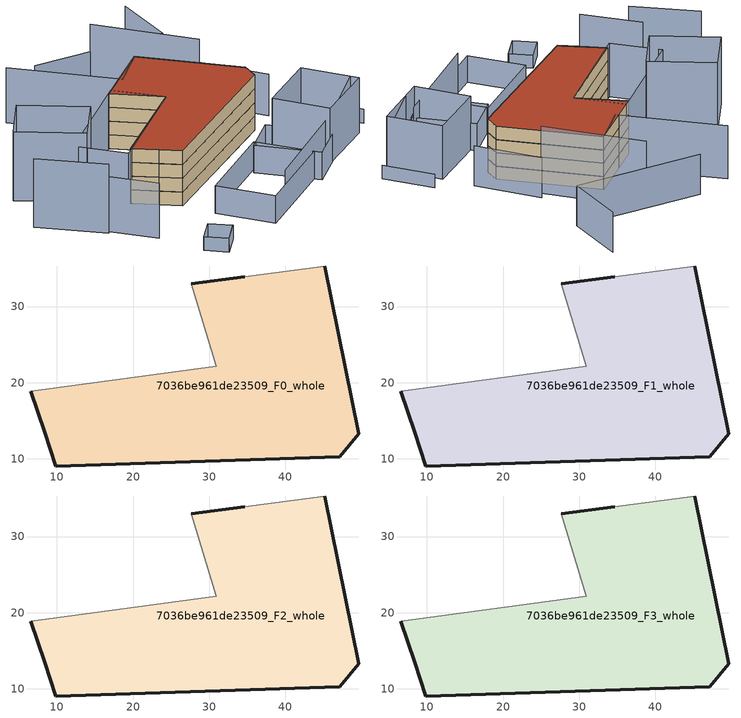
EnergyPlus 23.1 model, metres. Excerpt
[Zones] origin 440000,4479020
7036be961de23509_F0_whole
 floor ground (EU_floor_Construction): 47.18,10.3 49.66,13.3 45.22,35.33 34.69,33.94 27.66,33.02 30.91,22.15 6.55,18.88 8.37,13.47 9.86,9.05 z0
 wall outside (EU_wall_Construction): 27.66,33.02 34.69,33.94 / 45.22,35.33 49.66,13.3 47.18,10.3 9.86,9.05 8.37,13.47 6.55,18.88 z0:3
 wall adiabatic (EU_wall_Construction): 6.55,18.88 30.91,22.15 27.66,33.02 / 34.69,33.94 45.22,35.33 z0:3
7036be961de23509_F1_whole
 floor to 7036be961de23509_F0_whole (EU_floor_Construction): 47.18,10.3 49.66,13.3 45.22,35.33 34.69,33.94 27.66,33.02 30.91,22.15 6.55,18.88 8.37,13.47 9.86,9.05 z3
 wall outside (EU_wall_Construction): 27.66,33.02 34.69,33.94 / 45.22,35.33 49.66,13.3 47.18,10.3 9.86,9.05 8.37,13.47 6.55,18.88 z3:6
 wall adiabatic (EU_wall_Construction): 6.55,18.88 30.91,22.15 27.66,33.02 / 34.69,33.94 45.22,35.33 z3:6
7036be961de23509_F2_whole
 floor to 7036be961de23509_F1_whole (EU_floor_Construction): 47.18,10.3 49.66,13.3 45.22,35.33 34.69,33.94 27.66,33.02 30.91,22.15 6.55,18.88 8.37,13.47 9.86,9.05 z6
 wall outside (EU_wall_Construction): 27.66,33.02 34.69,33.94 / 45.22,35.33 49.66,13.3 47.18,10.3 9.86,9.05 8.37,13.47 6.55,18.88 z6:9
 wall adiabatic (EU_wall_Construction): 6.55,18.88 30.91,22.15 27.66,33.02 / 34.69,33.94 45.22,35.33 z6:9
7036be961de23509_F3_whole
 floor to 7036be961de23509_F2_whole (EU_floor_Construction): 47.18,10.3 49.66,13.3 45.22,35.33 34.69,33.94 27.66,33.02 30.91,22.15 6.55,18.88 8.37,13.47 9.86,9.05 z9
 wall outside (EU_wall_Construction): 27.66,33.02 34.69,33.94 / 45.22,35.33 49.66,13.3 47.18,10.3 9.86,9.05 8.37,13.47 6.55,18.88 z9:12
 wall adiabatic (EU_wall_Construction): 6.55,18.88 30.91,22.15 27.66,33.02 / 34.69,33.94 45.22,35.33 z9:12
 roof outside (EU_roof_Construction): 45.22,35.33 49.66,13.3 47.18,10.3 9.86,9.05 8.37,13.47 6.55,18.88 30.91,22.15 27.66,33.02 34.69,33.94 z12
shading: -5.52,-7.84 0.04,-6.12 / 58.82,-8.01 58.26,3.44 / 0.21,-6.15 -5.57,-7.86 / -5.57,-7.86 -7.02,-2.95 / -7.02,-2.95 -1.23,-1.25 / -1.23,-1.25 0.21,-6.15 z0:3; 31.63,-9.54 10.2,-10.81 / 10.2,-10.81 9.44,1.9 / 9.44,1.9 30.87,3.18 / 30.87,3.18 31.63,-9.54 / 31.92,-11.06 29.36,2.48 / 29.36,2.48 38.79,4.26 / 38.79,4.26 41.35,-9.28 / 41.35,-9.28 31.92,-11.06 z0:6; 15.72,-10.41 42.59,-8.16 / 54.26,10.47 53.7,25.25 / 71.16,48.96 62.88,37.18 / 62.88,37.18 38.99,53.98 z0:9; 44.33,-9.22 54.02,-7.23 / -7.28,20.52 -5.51,7.24 / 45.22,35.34 34.84,33.22 / 34.84,33.22 30.15,56.23 / 38.9,2.82 53.92,3.36 / 53.92,3.36 54.37,-8.96 / 54.37,-8.96 39.35,-9.51 / 39.35,-9.51 38.9,2.82 / 2.95,29.46 29.31,33.26 / 29.31,33.26 30.91,22.15 / 30.91,22.15 4.55,18.35 / 4.55,18.35 2.95,29.46 z0:12; 51.74,24.3 49.39,46.68 / -11.05,31.78 -7.38,17.34 / 3.75,26.86 -1.53,40.5 / -1.53,40.5 9.69,44.84 / 9.69,44.84 14.96,31.19 / 14.96,31.19 3.75,26.86 z0:15
[Building]
EU S2 Campaign: North Axis=0; Terrain=City; Solar Distribution=FullExterior
[Site:Location]
Madrid: Latitude=40.5; Longitude=-3.5; Time Zone=1; Elevation=609
[SizingPeriod:WeatherFileDays]
AnnualSizingPeriod: Begin Month=1; Begin Day of Month=1; End Month=12; End Day of Month=31; Day of Week for Start Day=Monday; Use Weather File Daylight Saving Period=No; Use Weather File Rain and Snow Indicators=No
[MATERIAL]
EU_InternalMass_Material: Roughness=MediumRough; Thickness=0.1; Conductivity=1; Density=1800; Specific Heat=900; Thermal Absorptance=0.9; Solar Absorptance=0.7; Visible Absorptance=0.7
[MATERIAL:NOMASS] Roughness=MediumRough; Thermal Absorptance=0.9; Solar Absorptance=0.7; Visible Absorptance=0.7
Name | Thermal Resistance
EU_wall_NoMass | 1.60022
EU_roof_NoMass | 1.57597
EU_floor_NoMass | 0.470652
[CONSTRUCTION]
EU_wall_Construction: EU_wall_NoMass
EU_roof_Construction: EU_roof_NoMass
EU_floor_Construction: EU_floor_NoMass
EU_InternalMass_Construction: EU_InternalMass_Material
[ZONE] Type=1; Multiplier=1; Ceiling Height=autocalculate; Volume=2044.87; Floor Area=autocalculate; Part of Total Floor Area=Yes
7036be961de23509_F0_whole; 7036be961de23509_F1_whole; 7036be961de23509_F2_whole; 7036be961de23509_F3_whole
[INTERNALMASS] Construction=EU_InternalMass_Construction; Surface Area=681.606
Name | Zone or ZoneList
7036be961de23509_F0_whole_EU_InternalMass | 7036be961de23509_F0_whole
7036be961de23509_F1_whole_EU_InternalMass | 7036be961de23509_F1_whole
7036be961de23509_F2_whole_EU_InternalMass | 7036be961de23509_F2_whole
7036be961de23509_F3_whole_EU_InternalMass | 7036be961de23509_F3_whole
[OTHEREQUIPMENT] Fuel Type=Electricity; Design Level Calculation Method=Watts/Area; Power per Zone Floor Area=1; Fraction Latent=0; Fraction Radiant=0; Fraction Lost=0; Carbon Dioxide Generation Rate=0; EndUse Subcategory=EU_Step8_InternalGains
Name | Zone or ZoneList or Space or SpaceList | Schedule
EU_Step8_InternalGain_7036be961de23509_F0_whole_f000 | 7036be961de23509_F0_whole | EU_Step8_GainSchedule_7036be961de23509_F0_whole_f000
EU_Step8_InternalGain_7036be961de23509_F1_whole_f000 | 7036be961de23509_F1_whole | EU_Step8_GainSchedule_7036be961de23509_F1_whole_f000
EU_Step8_InternalGain_7036be961de23509_F2_whole_f000 | 7036be961de23509_F2_whole | EU_Step8_GainSchedule_7036be961de23509_F2_whole_f000
EU_Step8_InternalGain_7036be961de23509_F3_whole_f000 | 7036be961de23509_F3_whole | EU_Step8_GainSchedule_7036be961de23509_F3_whole_f000
[ZONEVENTILATION:DESIGNFLOWRATE] Schedule=EU_AlwaysOn; Design Flow Rate Calculation Method=AirChanges/Hour; Air Changes per Hour=0.480704; Ventilation Type=Natural; Fan Pressure Rise=0; Fan Total Efficiency=1; Constant Term Coefficient=1; Temperature Term Coefficient=0; Velocity Term Coefficient=0; Velocity Squared Term Coefficient=0; Minimum Indoor Temperature=-100; Maximum Indoor Temperature=100; Delta Temperature=-100; Minimum Outdoor Temperature=-100; Maximum Outdoor Temperature=100; Maximum Wind Speed=40
Name | Zone or ZoneList or Space or SpaceList
EU_ConstantAir_7036be961de23509_F0_whole | 7036be961de23509_F0_whole
EU_ConstantAir_7036be961de23509_F1_whole | 7036be961de23509_F1_whole
EU_ConstantAir_7036be961de23509_F2_whole | 7036be961de23509_F2_whole
EU_ConstantAir_7036be961de23509_F3_whole | 7036be961de23509_F3_whole
[HVACTEMPLATE:THERMOSTAT] Constant Heating Setpoint=20; Constant Cooling Setpoint=50
EU_HeatOnly_7036be961de23509_F0_whole; EU_HeatOnly_7036be961de23509_F1_whole; EU_HeatOnly_7036be961de23509_F2_whole; EU_HeatOnly_7036be961de23509_F3_whole
[HVACTEMPLATE:ZONE:IDEALLOADSAIRSYSTEM] System Availability Schedule=EU_AlwaysOn; Maximum Heating Supply Air Temperature=50; Minimum Cooling Supply Air Temperature=13; Maximum Heating Supply Air Humidity Ratio=0.0156; Minimum Cooling Supply Air Humidity Ratio=0.0077; Heating Limit=NoLimit; Cooling Limit=NoLimit; Heating Availability Schedule=EU_AlwaysOn; Cooling Availability Schedule=EU_CoolingOff; Dehumidification Control Type=ConstantSensibleHeatRatio; Cooling Sensible Heat Ratio=0.7; Dehumidification Setpoint=60; Humidification Control Type=None; Humidification Setpoint=30; Outdoor Air Method=None; Outdoor Air Flow Rate per Person=0.00944; Outdoor Air Flow Rate per Zone Floor Area=0; Outdoor Air Flow Rate per Zone=0; Demand Controlled Ventilation Type=None; Outdoor Air Economizer Type=NoEconomizer; Heat Recovery Type=None; Sensible Heat Recovery Effectiveness=0.7; Latent Heat Recovery Effectiveness=0.65
Name | Template Thermostat
7036be961de23509_F0_whole | EU_HeatOnly_7036be961de23509_F0_whole
7036be961de23509_F1_whole | EU_HeatOnly_7036be961de23509_F1_whole
7036be961de23509_F2_whole | EU_HeatOnly_7036be961de23509_F2_whole
7036be961de23509_F3_whole | EU_HeatOnly_7036be961de23509_F3_whole
[SIZING:ZONE] Zone Cooling Design Supply Air Temperature Input Method=SupplyAirTemperature; Zone Cooling Design Supply Air Temperature=13; Zone Heating Design Supply Air Temperature Input Method=SupplyAirTemperature; Zone Heating Design Supply Air Temperature=50; Zone Cooling Design Supply Air Humidity Ratio=0.008; Zone Heating Design Supply Air Humidity Ratio=0.008; Cooling Design Air Flow Method=DesignDay; Cooling Design Air Flow Rate=0; Cooling Minimum Air Flow per Zone Floor Area=0.000762; Cooling Minimum Air Flow=0; Cooling Minimum Air Flow Fraction=0.2; Heating Design Air Flow Method=DesignDay; Heating Design Air Flow Rate=0; Heating Maximum Air Flow per Zone Floor Area=0.002032; Heating Maximum Air Flow=0.141576; Heating Maximum Air Flow Fraction=0.3; Account for Dedicated Outdoor Air System=No; Dedicated Outdoor Air System Control Strategy=NeutralSupplyAir; Dedicated Outdoor Air Low Setpoint Temperature for Design=autosize; Dedicated Outdoor Air High Setpoint Temperature for Design=autosize; Zone Load Sizing Method=Sensible Load Only No Latent Load; Zone Latent Cooling Design Supply Air Humidity Ratio Input Method=HumidityRatioDifference; Zone Cooling Design Supply Air Humidity Ratio Difference=0.005; Zone Latent Heating Design Supply Air Humidity Ratio Input Method=HumidityRatioDifference; Zone Humidification Design Supply Air Humidity Ratio Difference=0.005
7036be961de23509_F0_whole; 7036be961de23509_F1_whole; 7036be961de23509_F2_whole; 7036be961de23509_F3_whole
[SCHEDULE:CONSTANT]
Name | Hourly Value
EU_AlwaysOn | 1
EU_CoolingOff | 0
[SCHEDULE:FILE] Column Number=1; Rows to Skip at Top=0; Number of Hours of Data=8760; Column Separator=Comma; Interpolate to Timestep=No; Minutes per Item=60; Adjust Schedule for Daylight Savings=Yes
Name | File
EU_Step8_GainSchedule_7036be961de23509_F0_whole_f000 | ../../schedules/7036be961de23509/7036be961de23509_F0_whole_f000_gain.csv
EU_Step8_GainSchedule_7036be961de23509_F1_whole_f000 | ../../schedules/7036be961de23509/7036be961de23509_F1_whole_f000_gain.csv
EU_Step8_GainSchedule_7036be961de23509_F2_whole_f000 | ../../schedules/7036be961de23509/7036be961de23509_F2_whole_f000_gain.csv
EU_Step8_GainSchedule_7036be961de23509_F3_whole_f000 | ../../schedules/7036be961de23509/7036be961de23509_F3_whole_f000_gain.csv
